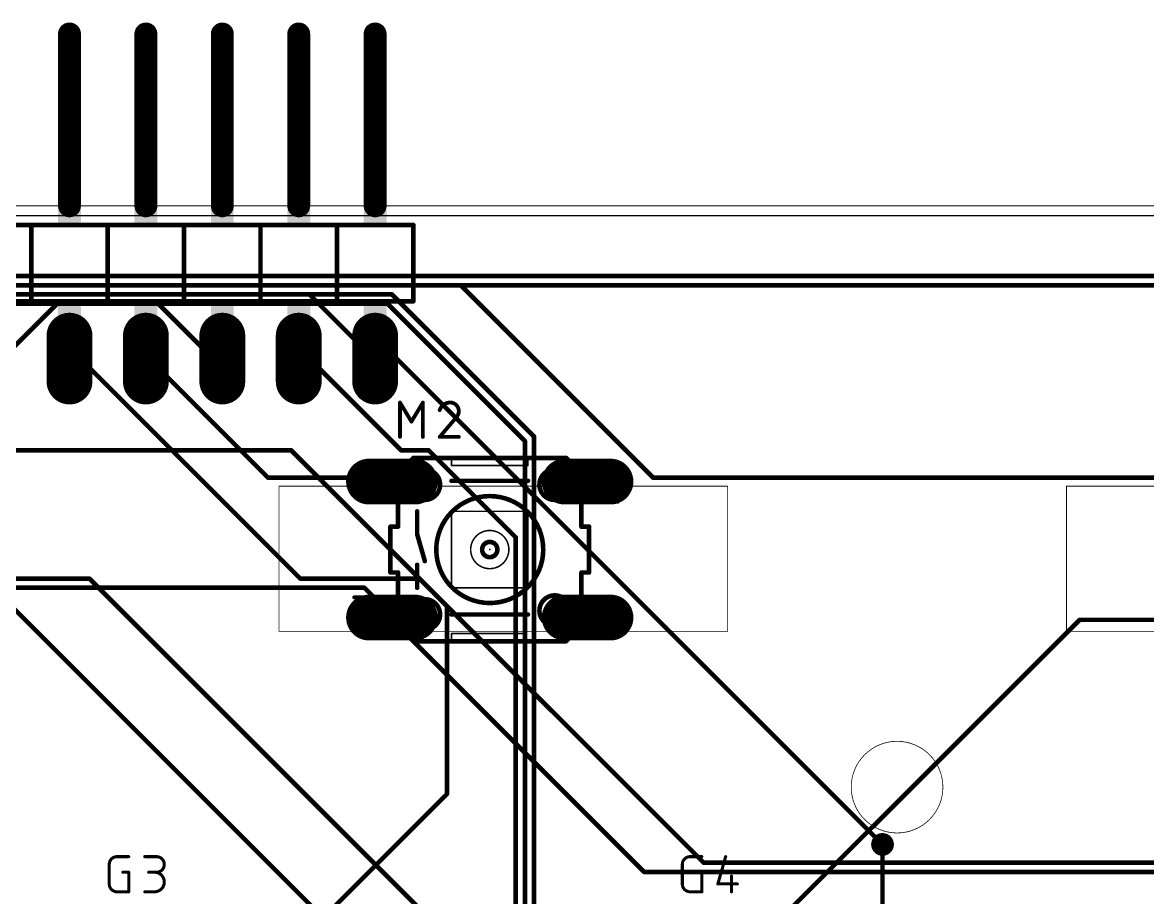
# Model space of a CAD drawing. Extents: x 8 to 150, y -13 to 106.
# Drawn here: x 50.51 to 87.9, y 77.33 to 106.43 of the extents above; entities that cross this region are included whole.
import ezdxf

# ---------------------------------------------------------------- set-up
doc = ezdxf.new("R2010")
doc.units = 0
for name, color, linetype in [('1', 22, 'CONTINUOUS'), ('16', 175, 'CONTINUOUS'), ('17', 82, 'CONTINUOUS'), ('18', 82, 'CONTINUOUS'), ('20', 30, 'CONTINUOUS'), ('21', 253, 'CONTINUOUS'), ('23', 7, 'CONTINUOUS'), ('25', 253, 'CONTINUOUS'), ('49', 253, 'CONTINUOUS'), ('51', 253, 'CONTINUOUS')]:
    doc.layers.add(name, color=color, linetype=linetype)

# ---------------------------------------------------------------- blocks, each defined once
blk = doc.blocks.new('RECT')
blk.add_solid([(-0.5, -0.5), (0.5, -0.5), (-0.5, 0.5), (0.5, 0.5)])
blk = doc.blocks.new('LONGP100')
at = {"const_width": 1}
blk.add_lwpolyline([(-0.5, 0), (0.5, 0)], dxfattribs=at)
at = {"const_width": 0.5}
for points in [[(-0.5, 0.25, 1), (-0.5, -0.25)], [(0.5, -0.25, 1), (0.5, 0.25)]]:
    blk.add_lwpolyline(points, format="xyb", dxfattribs=at)
blk = doc.blocks.new('ROUNDV')
at = {"const_width": 0.5}
blk.add_lwpolyline([(0, -0.25, 1), (0, 0.25, 1), (0, -0.25)], format="xyb", dxfattribs=at)

msp = doc.modelspace()

# ---------------------------------------------------------------- linework, layer by layer
at = {"layer": '1', "const_width": 0.1524}
for points in [[(29.2608, 97.9932), (135.3312, 97.9932)], [(29.4132, 97.6884), (65.0748, 97.6884)], [(65.0748, 97.6884), (71.4756, 91.2876)], [(62.7888, 97.3836), (39.3192, 97.3836)], [(67.5132, 92.6592), (62.7888, 97.3836)], [(51.6636, 97.0788), (49.8348, 95.25)], [(62.6364, 97.0788), (51.6636, 97.0788)], [(67.2084, 92.5068), (62.6364, 97.0788)], [(52.4256, 95.25), (52.07, 95.25)], [(59.7408, 87.9348), (52.4256, 95.25)], [(54.7116, 95.25), (54.61, 95.25)], [(54.7116, 95.25), (58.674, 91.2876)], [(60.0456, 95.25), (59.69, 95.25)], [(63.0936, 92.202), (60.0456, 95.25)], [(67.2084, 70.7136), (67.2084, 92.5068)], [(67.5132, 70.866), (67.5132, 92.6592)], [(64.008, 92.202), (63.0936, 92.202)], [(66.9036, 89.3064), (64.008, 92.202)], [(58.674, 91.2876), (62.7888, 91.2876)], [(62.7888, 91.2876), (62.7888, 91.1606)], [(71.4756, 91.2876), (89.4588, 91.2876)], [(66.9036, 70.5612), (66.9036, 89.3064)], [(63.7032, 87.9348), (59.7408, 87.9348)], [(64.6176, 87.0204), (63.7032, 87.9348)], [(61.8744, 87.63), (45.1104, 87.63)], [(62.7888, 86.7156), (61.8744, 87.63)], [(62.7888, 86.7156), (62.7888, 86.6394)], [(64.6176, 80.772), (64.6176, 87.0204)], [(85.6488, 86.5632), (72.2376, 73.152)], [(89.4588, 86.5632), (85.6488, 86.5632)], [(53.7972, 69.9516), (64.6176, 80.772)], [(79.0956, 77.1144), (79.0956, 79.0956)]]:
    msp.add_lwpolyline(points, dxfattribs=at)
at = {"layer": '1', "const_width": 0.0762}
for points in [[(65.1017, 97.7153, 1), (65.0479, 97.6615)], [(65.0748, 97.6503, 1), (65.0748, 97.7265)], [(62.8157, 97.4105, 1), (62.7619, 97.3567)], [(62.7888, 97.3455, 1), (62.7888, 97.4217)], [(51.6636, 97.1169, 1), (51.6636, 97.0407)], [(51.6905, 97.0519, 1), (51.6367, 97.1057)], [(62.6633, 97.1057, 1), (62.6095, 97.0519)], [(62.6364, 97.0407, 1), (62.6364, 97.1169)], [(52.07, 95.2881, 1), (52.07, 95.2119)], [(52.4525, 95.2769, 1), (52.3987, 95.2231)], [(52.4256, 95.2119, 1), (52.4256, 95.2881)], [(54.61, 95.2881, 1), (54.61, 95.2119)], [(54.7385, 95.2769, 1), (54.6847, 95.2231)], [(54.7116, 95.2119, 1), (54.7116, 95.2881)], [(59.69, 95.2881, 1), (59.69, 95.2119)], [(60.0725, 95.2769, 1), (60.0187, 95.2231)], [(60.0456, 95.2119, 1), (60.0456, 95.2881)], [(67.2465, 92.5068, 1), (67.1703, 92.5068)], [(67.1815, 92.4799, 1), (67.2353, 92.5337)], [(67.5513, 92.6592, 1), (67.4751, 92.6592)], [(67.4863, 92.6323, 1), (67.5401, 92.6861)], [(63.0936, 92.2401, 1), (63.0936, 92.1639)], [(63.0667, 92.1751, 1), (63.1205, 92.2289)], [(64.0349, 92.2289, 1), (63.9811, 92.1751)], [(64.008, 92.1639, 1), (64.008, 92.2401)], [(58.674, 91.3257, 1), (58.674, 91.2495)], [(58.6471, 91.2607, 1), (58.7009, 91.3145)], [(62.8269, 91.2876, 1), (62.7507, 91.2876)], [(62.7888, 91.2495, 1), (62.7888, 91.3257)], [(71.4756, 91.3257, 1), (71.4756, 91.2495)], [(71.4487, 91.2607, 1), (71.5025, 91.3145)], [(62.7507, 91.1606, 1), (62.8269, 91.1606)], [(66.9417, 89.3064, 1), (66.8655, 89.3064)], [(66.8767, 89.2795, 1), (66.9305, 89.3333)], [(59.7408, 87.9729, 1), (59.7408, 87.8967)], [(59.7139, 87.9079, 1), (59.7677, 87.9617)], [(63.7301, 87.9617, 1), (63.6763, 87.9079)], [(63.7032, 87.8967, 1), (63.7032, 87.9729)], [(61.9013, 87.6569, 1), (61.8475, 87.6031)], [(61.8744, 87.5919, 1), (61.8744, 87.6681)], [(62.8269, 86.7156, 1), (62.7507, 86.7156)], [(62.7619, 86.6887, 1), (62.8157, 86.7425)], [(64.6557, 87.0204, 1), (64.5795, 87.0204)], [(64.5907, 86.9935, 1), (64.6445, 87.0473)], [(62.7507, 86.6394, 1), (62.8269, 86.6394)], [(85.6488, 86.6013, 1), (85.6488, 86.5251)], [(85.6757, 86.5363, 1), (85.6219, 86.5901)], [(64.5795, 80.772, 1), (64.6557, 80.772)], [(64.6445, 80.7451, 1), (64.5907, 80.7989)], [(79.1337, 79.0956, 1), (79.0575, 79.0956)]]:
    msp.add_lwpolyline(points, format="xyb", dxfattribs=at)
at = {"layer": '16', "const_width": 0.1524}
for points in [[(23.9268, 97.6884), (118.4148, 97.6884)], [(60.0456, 97.3836), (24.0792, 97.3836)], [(62.1792, 95.25), (60.0456, 97.3836)], [(31.3944, 97.0788), (55.0164, 97.0788)], [(55.0164, 97.0788), (56.8452, 95.25)], [(56.8452, 95.25), (57.15, 95.25)], [(62.1792, 95.25), (62.23, 95.25)], [(62.9412, 95.25), (62.23, 95.25)], [(79.0956, 79.0956), (62.9412, 95.25)], [(59.436, 92.202), (45.2628, 92.202)], [(73.152, 78.486), (59.436, 92.202)], [(52.7304, 87.9348), (46.7868, 87.9348)], [(80.9244, 59.7408), (52.7304, 87.9348)], [(63.5, 73.66), (49.53, 87.63)], [(62.7888, 86.5632), (62.7888, 86.6394)], [(62.7888, 86.5632), (71.1708, 78.1812)], [(96.774, 78.486), (73.152, 78.486)], [(71.1708, 78.1812), (90.3732, 78.1812)]]:
    msp.add_lwpolyline(points, dxfattribs=at)
at = {"layer": '16', "const_width": 0.0762}
for points in [[(60.0725, 97.4105, 1), (60.0187, 97.3567)], [(60.0456, 97.3455, 1), (60.0456, 97.4217)], [(55.0433, 97.1057, 1), (54.9895, 97.0519)], [(55.0164, 97.0407, 1), (55.0164, 97.1169)], [(56.8452, 95.2881, 1), (56.8452, 95.2119)], [(56.8183, 95.2231, 1), (56.8721, 95.2769)], [(57.15, 95.2119, 1), (57.15, 95.2881)], [(62.1792, 95.2881, 1), (62.1792, 95.2119)], [(62.1523, 95.2231, 1), (62.2061, 95.2769)], [(62.23, 95.2881, 1), (62.23, 95.2119)], [(62.23, 95.2119, 1), (62.23, 95.2881)], [(62.9681, 95.2769, 1), (62.9143, 95.2231)], [(62.9412, 95.2119, 1), (62.9412, 95.2881)], [(59.4629, 92.2289, 1), (59.4091, 92.1751)], [(59.436, 92.1639, 1), (59.436, 92.2401)], [(52.7573, 87.9617, 1), (52.7035, 87.9079)], [(52.7304, 87.8967, 1), (52.7304, 87.9729)], [(62.8269, 86.6394, 1), (62.7507, 86.6394)], [(62.7507, 86.5632, 1), (62.8269, 86.5632)], [(62.8157, 86.5901, 1), (62.7619, 86.5363)], [(79.0687, 79.0687, 1), (79.1225, 79.1225)], [(73.152, 78.5241, 1), (73.152, 78.4479)], [(73.1251, 78.4591, 1), (73.1789, 78.5129)], [(71.1708, 78.2193, 1), (71.1708, 78.1431)], [(71.1439, 78.1543, 1), (71.1977, 78.2081)]]:
    msp.add_lwpolyline(points, format="xyb", dxfattribs=at)
at = {"layer": '20', "const_width": 0.025}
msp.add_lwpolyline([(147.988, 100.33), (11.1709, 100.33)], dxfattribs=at)
at = {"layer": '21'}
for points, const_width in [([(52.07, 106.045), (52.07, 100.33)], 0.762), ([(54.61, 106.045), (54.61, 100.33)], 0.762), ([(57.15, 106.045), (57.15, 100.33)], 0.762), ([(59.69, 106.045), (59.69, 100.33)], 0.762), ([(62.23, 106.045), (62.23, 100.33)], 0.762), ([(50.8, 99.695), (48.26, 99.695)], 0.1524), ([(50.8, 97.155), (50.8, 99.695)], 0.1524), ([(53.34, 99.695), (50.8, 99.695)], 0.1524), ([(53.34, 97.155), (53.34, 99.695)], 0.1524), ([(55.88, 99.695), (53.34, 99.695)], 0.1524), ([(55.88, 97.155), (55.88, 99.695)], 0.1524), ([(58.42, 99.695), (55.88, 99.695)], 0.1524), ([(58.42, 97.155), (58.42, 99.695)], 0.1524), ([(60.96, 99.695), (58.42, 99.695)], 0.1524), ([(60.96, 97.155), (60.96, 99.695)], 0.1524), ([(63.5, 99.695), (60.96, 99.695)], 0.1524), ([(63.5, 97.155), (63.5, 99.695)], 0.1524), ([(48.26, 97.155), (50.8, 97.155)], 0.1524), ([(50.8, 97.155), (53.34, 97.155)], 0.1524), ([(53.34, 97.155), (55.88, 97.155)], 0.1524), ([(55.88, 97.155), (58.42, 97.155)], 0.1524), ([(58.42, 97.155), (60.96, 97.155)], 0.1524), ([(60.96, 97.155), (63.5, 97.155)], 0.1524), ([(64.77, 91.948), (63.881, 91.948)], 0.1524), ([(67.31, 91.948), (64.77, 91.948)], 0.1524), ([(68.199, 91.948), (67.31, 91.948)], 0.1524), ([(64.77, 91.948), (64.77, 91.694)], 0.0508), ([(67.31, 91.694), (64.77, 91.694)], 0.0508), ([(67.31, 91.694), (67.31, 91.948)], 0.0508), ([(62.992, 89.662), (62.992, 89.916)], 0.1524), ([(69.088, 89.662), (69.088, 89.916)], 0.1524), ([(62.738, 89.662), (62.992, 89.662)], 0.1524), ([(62.738, 89.662), (62.738, 88.138)], 0.1524), ([(69.088, 89.662), (69.342, 89.662)], 0.1524), ([(69.342, 88.138), (69.342, 89.662)], 0.1524), ([(62.992, 88.138), (62.738, 88.138)], 0.1524), ([(62.992, 88.138), (62.992, 87.884)], 0.1524), ([(69.342, 88.138), (69.088, 88.138)], 0.1524), ([(69.088, 88.138), (69.088, 87.884)], 0.1524), ([(67.183, 86.106), (64.77, 86.106)], 0.0508), ([(64.77, 86.106), (64.77, 85.852)], 0.0508), ([(67.183, 86.106), (67.183, 85.852)], 0.0508), ([(63.881, 85.852), (64.77, 85.852)], 0.1524), ([(64.77, 85.852), (67.183, 85.852)], 0.1524), ([(67.183, 85.852), (68.199, 85.852)], 0.1524)]:
    msp.add_lwpolyline(points, dxfattribs=dict(at, const_width=const_width))
for points, const_width in [([(52.2605, 106.045, 1), (51.8795, 106.045)], 0.381), ([(54.8005, 106.045, 1), (54.4195, 106.045)], 0.381), ([(57.3405, 106.045, 1), (56.9595, 106.045)], 0.381), ([(59.8805, 106.045, 1), (59.4995, 106.045)], 0.381), ([(62.4205, 106.045, 1), (62.0395, 106.045)], 0.381), ([(51.8795, 100.33, 1), (52.2605, 100.33)], 0.381), ([(54.4195, 100.33, 1), (54.8005, 100.33)], 0.381), ([(56.9595, 100.33, 1), (57.3405, 100.33)], 0.381), ([(59.4995, 100.33, 1), (59.8805, 100.33)], 0.381), ([(62.0395, 100.33, 1), (62.4205, 100.33)], 0.381), ([(50.8381, 99.695, 1), (50.7619, 99.695)], 0.0762), ([(50.8, 99.7331, 1), (50.8, 99.6569)], 0.0762), ([(50.8, 99.6569, 1), (50.8, 99.7331)], 0.0762), ([(53.3781, 99.695, 1), (53.3019, 99.695)], 0.0762), ([(53.34, 99.7331, 1), (53.34, 99.6569)], 0.0762), ([(53.34, 99.6569, 1), (53.34, 99.7331)], 0.0762), ([(55.9181, 99.695, 1), (55.8419, 99.695)], 0.0762), ([(55.88, 99.7331, 1), (55.88, 99.6569)], 0.0762), ([(55.88, 99.6569, 1), (55.88, 99.7331)], 0.0762), ([(58.4581, 99.695, 1), (58.3819, 99.695)], 0.0762), ([(58.42, 99.7331, 1), (58.42, 99.6569)], 0.0762), ([(58.42, 99.6569, 1), (58.42, 99.7331)], 0.0762), ([(60.9981, 99.695, 1), (60.9219, 99.695)], 0.0762), ([(60.96, 99.7331, 1), (60.96, 99.6569)], 0.0762), ([(60.96, 99.6569, 1), (60.96, 99.7331)], 0.0762), ([(63.5381, 99.695, 1), (63.4619, 99.695)], 0.0762), ([(63.5, 99.6569, 1), (63.5, 99.7331)], 0.0762), ([(50.8, 97.1931, 1), (50.8, 97.1169)], 0.0762), ([(50.8, 97.1169, 1), (50.8, 97.1931)], 0.0762), ([(53.34, 97.1931, 1), (53.34, 97.1169)], 0.0762), ([(53.34, 97.1169, 1), (53.34, 97.1931)], 0.0762), ([(55.88, 97.1931, 1), (55.88, 97.1169)], 0.0762), ([(55.88, 97.1169, 1), (55.88, 97.1931)], 0.0762), ([(58.42, 97.1931, 1), (58.42, 97.1169)], 0.0762), ([(58.42, 97.1169, 1), (58.42, 97.1931)], 0.0762), ([(60.96, 97.1931, 1), (60.96, 97.1169)], 0.0762), ([(60.96, 97.1169, 1), (60.96, 97.1931)], 0.0762), ([(63.5, 97.1169, 1), (63.5, 97.1931)], 0.0762), ([(50.7619, 97.155, 1), (50.8381, 97.155)], 0.0762), ([(53.3019, 97.155, 1), (53.3781, 97.155)], 0.0762), ([(55.8419, 97.155, 1), (55.9181, 97.155)], 0.0762), ([(58.3819, 97.155, 1), (58.4581, 97.155)], 0.0762), ([(60.9219, 97.155, 1), (60.9981, 97.155)], 0.0762), ([(63.4619, 97.155, 1), (63.5381, 97.155)], 0.0762), ([(63.881, 91.9861, 1), (63.881, 91.9099)], 0.0762), ([(64.77, 91.9861, 1), (64.77, 91.9099)], 0.0762), ([(64.77, 91.9099, 1), (64.77, 91.9861)], 0.0762), ([(67.31, 91.9861, 1), (67.31, 91.9099)], 0.0762), ([(67.31, 91.9099, 1), (67.31, 91.9861)], 0.0762), ([(68.199, 91.9099, 1), (68.199, 91.9861)], 0.0762), ([(64.7827, 91.948, 1), (64.7573, 91.948)], 0.0254), ([(64.77, 91.7067, 1), (64.77, 91.6813)], 0.0254), ([(64.7573, 91.694, 1), (64.7827, 91.694)], 0.0254), ([(67.3227, 91.948, 1), (67.2973, 91.948)], 0.0254), ([(67.2973, 91.694, 1), (67.3227, 91.694)], 0.0254), ([(67.31, 91.6813, 1), (67.31, 91.7067)], 0.0254), ([(66.04, 87.122, 1), (66.04, 90.678, 1), (66.04, 87.122)], 0.1524), ([(63.0301, 89.916, 1), (62.9539, 89.916)], 0.0762), ([(69.1261, 89.916, 1), (69.0499, 89.916)], 0.0762), ([(62.738, 89.7001, 1), (62.738, 89.6239)], 0.0762), ([(62.7761, 89.662, 1), (62.6999, 89.662)], 0.0762), ([(62.9539, 89.662, 1), (63.0301, 89.662)], 0.0762), ([(62.992, 89.6239, 1), (62.992, 89.7001)], 0.0762), ([(69.088, 89.7001, 1), (69.088, 89.6239)], 0.0762), ([(69.0499, 89.662, 1), (69.1261, 89.662)], 0.0762), ([(69.3801, 89.662, 1), (69.3039, 89.662)], 0.0762), ([(69.342, 89.6239, 1), (69.342, 89.7001)], 0.0762), ([(66.04, 88.646, 1), (66.04, 89.154, 1), (66.04, 88.646)], 0.1524), ([(62.738, 88.1761, 1), (62.738, 88.0999)], 0.0762), ([(62.6999, 88.138, 1), (62.7761, 88.138)], 0.0762), ([(63.0301, 88.138, 1), (62.9539, 88.138)], 0.0762), ([(62.9539, 87.884, 1), (63.0301, 87.884)], 0.0762), ([(62.992, 88.0999, 1), (62.992, 88.1761)], 0.0762), ([(69.088, 88.1761, 1), (69.088, 88.0999)], 0.0762), ([(69.1261, 88.138, 1), (69.0499, 88.138)], 0.0762), ([(69.0499, 87.884, 1), (69.1261, 87.884)], 0.0762), ([(69.3039, 88.138, 1), (69.3801, 88.138)], 0.0762), ([(69.342, 88.0999, 1), (69.342, 88.1761)], 0.0762), ([(64.77, 86.1187, 1), (64.77, 86.0933)], 0.0254), ([(64.7827, 86.106, 1), (64.7573, 86.106)], 0.0254), ([(67.1957, 86.106, 1), (67.1703, 86.106)], 0.0254), ([(67.183, 86.0933, 1), (67.183, 86.1187)], 0.0254), ([(63.881, 85.8901, 1), (63.881, 85.8139)], 0.0762), ([(64.77, 85.8901, 1), (64.77, 85.8139)], 0.0762), ([(64.77, 85.8139, 1), (64.77, 85.8901)], 0.0762), ([(64.7573, 85.852, 1), (64.7827, 85.852)], 0.0254), ([(67.183, 85.8901, 1), (67.183, 85.8139)], 0.0762), ([(67.183, 85.8139, 1), (67.183, 85.8901)], 0.0762), ([(67.1703, 85.852, 1), (67.1957, 85.852)], 0.0254), ([(68.199, 85.8139, 1), (68.199, 85.8901)], 0.0762)]:
    msp.add_lwpolyline(points, format="xyb", dxfattribs=dict(at, const_width=const_width))
at = {"layer": '23'}
msp.add_point((66.04, 88.9), dxfattribs=at)
at = {"layer": '25'}
for points, const_width in [([(63.0873, 93.7895, 1), (63.0237, 93.7895)], 0.0635), ([(63.0827, 93.8058, 1), (63.0283, 93.7732)], 0.0635), ([(63.8493, 93.7895, 1), (63.7858, 93.7895)], 0.0635), ([(63.8447, 93.7732, 1), (63.7903, 93.8058)], 0.0635), ([(64.7255, 93.7895, 0.3252), (64.3763, 93.5355)], 0.127), ([(64.3461, 93.5453, 1), (64.4065, 93.5257)], 0.0635), ([(65.0113, 93.5038, 0.4142), (64.7255, 93.7895)], 0.127), ([(64.7255, 93.8213, 1), (64.7255, 93.7578)], 0.0635), ([(64.7255, 93.7578, 1), (64.7256, 93.8213)], 0.0635), ([(64.916, 93.2815, 0.2053), (65.0113, 93.5038)], 0.127), ([(65.043, 93.5038, 1), (64.9796, 93.5037)], 0.0635), ([(64.9796, 93.5038, 1), (65.0431, 93.5038)], 0.0635), ([(63.4093, 93.1708, 1), (63.4637, 93.1382)], 0.0635), ([(63.4093, 93.1382, 1), (63.4637, 93.1708)], 0.0635), ([(64.8942, 93.3045, 1), (64.9379, 93.2585)], 0.0635), ([(64.9402, 93.2609, 1), (64.8919, 93.3021)], 0.0635), ([(63.0237, 92.6465, 1), (63.0873, 92.6465)], 0.0635), ([(63.7858, 92.6465, 1), (63.8493, 92.6465)], 0.0635), ([(64.3763, 92.6783, 1), (64.3763, 92.6148)], 0.0635), ([(64.3521, 92.6671, 1), (64.4005, 92.6259)], 0.0635), ([(65.0113, 92.6148, 1), (65.0113, 92.6783)], 0.0635), ([(53.6504, 78.6892, 0.4142), (53.3908, 78.4296)], 0.1016), ([(53.6504, 78.7146, 1), (53.6504, 78.6638)], 0.0508), ([(53.6504, 78.6638, 1), (53.6504, 78.7146)], 0.0508), ([(54.0399, 78.6638, 1), (54.0399, 78.7146)], 0.0508), ([(54.5719, 78.7146, 1), (54.5719, 78.6638)], 0.0508), ([(54.9614, 78.1699, 1), (54.9614, 78.6892)], 0.1016), ([(54.9614, 78.7146, 1), (54.9614, 78.6638)], 0.0508), ([(54.9614, 78.6638, 1), (54.9614, 78.7146)], 0.0508), ([(72.7004, 78.6892, 0.4142), (72.4408, 78.4296)], 0.1016), ([(72.7004, 78.7146, 1), (72.7004, 78.6638)], 0.0508), ([(72.7004, 78.6638, 1), (72.7004, 78.7146)], 0.0508), ([(73.0899, 78.6638, 1), (73.0899, 78.7146)], 0.0508), ([(73.906, 78.6822, 1), (73.8571, 78.6962)], 0.0508), ([(53.4162, 78.4296, 1), (53.3654, 78.4296)], 0.0508), ([(53.3654, 78.4296, 1), (53.4162, 78.4296)], 0.0508), ([(53.8452, 78.1953, 1), (53.8452, 78.1445)], 0.0508), ([(54.0653, 78.1699, 1), (54.0145, 78.1699)], 0.0508), ([(54.0399, 78.1445, 1), (54.0399, 78.1953)], 0.0508), ([(54.7017, 78.1953, 1), (54.7017, 78.1445)], 0.0508), ([(54.8965, 77.5208, 1), (54.8965, 78.1699)], 0.1016), ([(54.8965, 78.1953, 1), (54.8965, 78.1445)], 0.0508), ([(54.9614, 78.1953, 1), (54.9614, 78.1445)], 0.0508), ([(54.9614, 78.1445, 1), (54.9614, 78.1953)], 0.0508), ([(72.4662, 78.4296, 1), (72.4154, 78.4296)], 0.0508), ([(72.4154, 78.4296, 1), (72.4662, 78.4296)], 0.0508), ([(72.8952, 78.1953, 1), (72.8952, 78.1445)], 0.0508), ([(73.1153, 78.1699, 1), (73.0645, 78.1699)], 0.0508), ([(73.0899, 78.1445, 1), (73.0899, 78.1953)], 0.0508), ([(53.3908, 77.7804, 0.4142), (53.6504, 77.5208)], 0.1016), ([(53.4162, 77.7804, 1), (53.3654, 77.7804)], 0.0508), ([(53.3654, 77.7804, 1), (53.4162, 77.7804)], 0.0508), ([(72.4408, 77.7804, 0.4142), (72.7004, 77.5208)], 0.1016), ([(72.4662, 77.7804, 1), (72.4154, 77.7804)], 0.0508), ([(72.4154, 77.7804, 1), (72.4662, 77.7804)], 0.0508), ([(73.6219, 77.8058, 1), (73.6219, 77.755)], 0.0508), ([(73.5975, 77.7874, 1), (73.6463, 77.7735)], 0.0508), ([(74.1017, 78.0401, 1), (74.0509, 78.0401)], 0.0508), ([(74.271, 77.755, 1), (74.271, 77.8058)], 0.0508), ([(53.6504, 77.5462, 1), (53.6504, 77.4954)], 0.0508), ([(53.6504, 77.4954, 1), (53.6504, 77.5462)], 0.0508), ([(54.0145, 77.5208, 1), (54.0653, 77.5208)], 0.0508), ([(54.0399, 77.4954, 1), (54.0399, 77.5462)], 0.0508), ([(54.5719, 77.5462, 1), (54.5719, 77.4954)], 0.0508), ([(54.8965, 77.5462, 1), (54.8965, 77.4954)], 0.0508), ([(54.8965, 77.4954, 1), (54.8965, 77.5462)], 0.0508), ([(72.7004, 77.5462, 1), (72.7004, 77.4954)], 0.0508), ([(72.7004, 77.4954, 1), (72.7004, 77.5462)], 0.0508), ([(73.0645, 77.5208, 1), (73.1153, 77.5208)], 0.0508), ([(73.0899, 77.4954, 1), (73.0899, 77.5462)], 0.0508), ([(74.0509, 77.5208, 1), (74.1017, 77.5208)], 0.0508)]:
    msp.add_lwpolyline(points, format="xyb", dxfattribs=dict(at, const_width=const_width))
for points, const_width in [([(63.0555, 92.6465), (63.0555, 93.7895)], 0.127), ([(63.0555, 93.7895), (63.4365, 93.1545)], 0.127), ([(63.4365, 93.1545), (63.8175, 93.7895)], 0.127), ([(63.8175, 93.7895), (63.8175, 92.6465)], 0.127), ([(64.916, 93.2815), (64.3763, 92.6465)], 0.127), ([(64.3763, 92.6465), (65.0113, 92.6465)], 0.127), ([(53.6504, 78.6892), (54.0399, 78.6892)], 0.1016), ([(54.5719, 78.6892), (54.9614, 78.6892)], 0.1016), ([(72.7004, 78.6892), (73.0899, 78.6892)], 0.1016), ([(73.8815, 78.6892), (73.6219, 77.7804)], 0.1016), ([(53.3908, 77.7804), (53.3908, 78.4296)], 0.1016), ([(53.8452, 78.1699), (54.0399, 78.1699)], 0.1016), ([(54.0399, 78.1699), (54.0399, 77.5208)], 0.1016), ([(54.9614, 78.1699), (54.7017, 78.1699)], 0.1016), ([(72.4408, 77.7804), (72.4408, 78.4296)], 0.1016), ([(72.8952, 78.1699), (73.0899, 78.1699)], 0.1016), ([(73.0899, 78.1699), (73.0899, 77.5208)], 0.1016), ([(73.6219, 77.7804), (74.271, 77.7804)], 0.1016), ([(74.0763, 78.0401), (74.0763, 77.5208)], 0.1016), ([(54.0399, 77.5208), (53.6504, 77.5208)], 0.1016), ([(54.5719, 77.5208), (54.8965, 77.5208)], 0.1016), ([(73.0899, 77.5208), (72.7004, 77.5208)], 0.1016)]:
    msp.add_lwpolyline(points, dxfattribs=dict(at, const_width=const_width))
at = {"layer": '49'}
msp.add_line((149.84, 100), (7.62, 100), dxfattribs=at)
at = {"layer": '49', "const_width": 0.025}
for points in [[(59.0372, 86.1822), (59.0372, 91.0082)], [(59.0372, 91.0082), (73.947, 91.0082)], [(73.947, 91.0082), (73.947, 86.1822)], [(85.2119, 86.1822), (85.2119, 91.0082)], [(85.2119, 91.0082), (100.1217, 91.0082)], [(73.947, 86.1822), (59.0372, 86.1822)], [(100.1217, 86.1822), (85.2119, 86.1822)]]:
    msp.add_lwpolyline(points, dxfattribs=at)
at = {"layer": '49'}
for points, const_width in [([(59.0435, 91.0082, 1), (59.031, 91.0082)], 0.0125), ([(59.0372, 91.0144, 1), (59.0372, 91.002)], 0.0125), ([(73.9533, 91.0082, 1), (73.9408, 91.0082)], 0.0125), ([(73.947, 91.002, 1), (73.947, 91.0144)], 0.0125), ([(85.2182, 91.0082, 1), (85.2057, 91.0082)], 0.0125), ([(85.2119, 91.0144, 1), (85.2119, 91.002)], 0.0125), ([(59.0372, 86.1885, 1), (59.0372, 86.176)], 0.0125), ([(59.031, 86.1822, 1), (59.0435, 86.1822)], 0.0125), ([(73.9408, 86.1822, 1), (73.9533, 86.1822)], 0.0125), ([(73.947, 86.176, 1), (73.947, 86.1885)], 0.0125), ([(85.2119, 86.1885, 1), (85.2119, 86.176)], 0.0125), ([(85.2057, 86.1822, 1), (85.2182, 86.1822)], 0.0125), ([(79.5795, 79.4766, 1), (79.5795, 82.5246, 1), (79.5795, 79.4766)], 0.025)]:
    msp.add_lwpolyline(points, format="xyb", dxfattribs=dict(at, const_width=const_width))
at = {"layer": '51'}
for points, const_width in [([(63.5, 91.948), (62.992, 91.44)], 0.1524), ([(63.5, 91.948), (63.881, 91.948)], 0.1524), ([(68.58, 91.948), (68.199, 91.948)], 0.1524), ([(69.088, 91.44), (68.58, 91.948)], 0.1524), ([(61.7855, 91.5035), (62.103, 91.7575)], 0.127), ([(62.103, 91.7575), (62.103, 90.6145)], 0.127), ([(62.992, 91.44), (62.992, 89.916)], 0.1524), ([(67.31, 91.186), (64.77, 91.186)], 0.1524), ([(69.088, 89.916), (69.088, 91.44)], 0.1524), ([(70.1993, 91.1225), (69.6595, 90.4875)], 0.127), ([(61.7855, 90.6145), (62.4205, 90.6145)], 0.127), ([(69.6595, 90.4875), (70.2945, 90.4875)], 0.127), ([(63.627, 90.17), (63.627, 89.408)], 0.1524), ([(64.77, 90.17), (64.77, 87.63)], 0.0508), ([(64.77, 90.17), (67.31, 90.17)], 0.0508), ([(67.31, 87.63), (67.31, 90.17)], 0.0508), ([(63.627, 89.408), (63.881, 88.519)], 0.1524), ([(63.627, 88.392), (63.627, 87.63)], 0.1524), ([(62.992, 86.36), (62.992, 87.884)], 0.1524), ([(69.088, 86.36), (69.088, 87.884)], 0.1524), ([(67.31, 87.63), (64.77, 87.63)], 0.0508), ([(61.5315, 87.3125), (61.9125, 87.3125)], 0.127), ([(69.9135, 87.3125), (69.6595, 86.4235)], 0.127), ([(61.9125, 86.8045), (61.6585, 86.8045)], 0.127), ([(64.77, 86.741), (67.31, 86.741)], 0.1524), ([(63.5, 85.852), (62.992, 86.36)], 0.1524), ([(68.58, 85.852), (69.088, 86.36)], 0.1524), ([(69.6595, 86.4235), (70.2945, 86.4235)], 0.127), ([(70.104, 86.6775), (70.104, 86.1695)], 0.127), ([(61.5315, 86.1695), (61.849, 86.1695)], 0.127), ([(63.5, 85.852), (63.881, 85.852)], 0.1524), ([(68.58, 85.852), (68.199, 85.852)], 0.1524)]:
    msp.add_lwpolyline(points, dxfattribs=dict(at, const_width=const_width))
for points, const_width in [([(63.5, 91.9861, 1), (63.5, 91.9099)], 0.0762), ([(63.5269, 91.9211, 1), (63.4731, 91.9749)], 0.0762), ([(63.881, 91.9099, 1), (63.881, 91.9861)], 0.0762), ([(68.199, 91.9861, 1), (68.199, 91.9099)], 0.0762), ([(68.6069, 91.9749, 1), (68.5531, 91.9211)], 0.0762), ([(68.58, 91.9099, 1), (68.58, 91.9861)], 0.0762), ([(62.1348, 91.7575, 1), (62.0712, 91.7575)], 0.0635), ([(62.1228, 91.7327, 1), (62.0832, 91.7823)], 0.0635), ([(63.881, 90.551, 1), (63.881, 91.567, 1), (63.881, 90.551)], 0.1524), ([(68.199, 90.551, 1), (68.199, 91.567, 1), (68.199, 90.551)], 0.1524), ([(70.0088, 91.6305, 0.3252), (69.6595, 91.3765)], 0.127), ([(70.0088, 91.6623, 1), (70.0088, 91.5987)], 0.0635), ([(70.2945, 91.3448, 0.4142), (70.0088, 91.6305)], 0.127), ([(70.0087, 91.5987, 1), (70.0088, 91.6623)], 0.0635), ([(61.7657, 91.5283, 1), (61.8053, 91.4787)], 0.0635), ([(63.0301, 91.44, 1), (62.9539, 91.44)], 0.0762), ([(62.9651, 91.4669, 1), (63.0189, 91.4131)], 0.0762), ([(64.77, 91.2241, 1), (64.77, 91.1479)], 0.0762), ([(67.31, 91.1479, 1), (67.31, 91.2241)], 0.0762), ([(69.1261, 91.44, 1), (69.0499, 91.44)], 0.0762), ([(69.0611, 91.4131, 1), (69.1149, 91.4669)], 0.0762), ([(69.6293, 91.3863, 1), (69.6897, 91.3667)], 0.0635), ([(70.1993, 91.1225, 0.2053), (70.2945, 91.3448)], 0.127), ([(70.2627, 91.3448, 1), (70.3263, 91.3448)], 0.0635), ([(70.3262, 91.3448, 1), (70.2628, 91.3447)], 0.0635), ([(70.1774, 91.1455, 1), (70.2211, 91.0995)], 0.0635), ([(70.2234, 91.1019, 1), (70.1751, 91.1431)], 0.0635), ([(61.7855, 90.6463, 1), (61.7855, 90.5828)], 0.0635), ([(62.0712, 90.6145, 1), (62.1348, 90.6145)], 0.0635), ([(62.4205, 90.5828, 1), (62.4205, 90.6463)], 0.0635), ([(69.6595, 90.5193, 1), (69.6595, 90.4558)], 0.0635), ([(69.6353, 90.5081, 1), (69.6837, 90.4669)], 0.0635), ([(70.2945, 90.4558, 1), (70.2945, 90.5193)], 0.0635), ([(63.6651, 90.17, 1), (63.5889, 90.17)], 0.0762), ([(64.7827, 90.17, 1), (64.7573, 90.17)], 0.0254), ([(64.77, 90.1827, 1), (64.77, 90.1573)], 0.0254), ([(67.3227, 90.17, 1), (67.2973, 90.17)], 0.0254), ([(67.31, 90.1573, 1), (67.31, 90.1827)], 0.0254), ([(62.9539, 89.916, 1), (63.0301, 89.916)], 0.0762), ([(69.0499, 89.916, 1), (69.1261, 89.916)], 0.0762), ([(63.6636, 89.4185, 1), (63.5904, 89.3975)], 0.0762), ([(63.5889, 89.408, 1), (63.6651, 89.408)], 0.0762), ([(66.04, 88.265, 1), (66.04, 89.535, 1), (66.04, 88.265)], 0.0508), ([(63.6651, 88.392, 1), (63.5889, 88.392)], 0.0762), ([(63.8444, 88.5085, 1), (63.9176, 88.5295)], 0.0762), ([(63.0301, 87.884, 1), (62.9539, 87.884)], 0.0762), ([(69.1261, 87.884, 1), (69.0499, 87.884)], 0.0762), ([(63.5889, 87.63, 1), (63.6651, 87.63)], 0.0762), ([(64.77, 87.6427, 1), (64.77, 87.6173)], 0.0254), ([(64.7573, 87.63, 1), (64.7827, 87.63)], 0.0254), ([(67.2973, 87.63, 1), (67.3227, 87.63)], 0.0254), ([(67.31, 87.6173, 1), (67.31, 87.6427)], 0.0254), ([(61.5315, 87.3443, 1), (61.5315, 87.2807)], 0.0635), ([(61.9125, 87.3443, 1), (61.9125, 87.2807)], 0.0635), ([(61.9125, 86.8045, 1), (61.9125, 87.3125)], 0.127), ([(61.9125, 87.2807, 1), (61.9125, 87.3443)], 0.0635), ([(63.881, 86.233, 1), (63.881, 87.249, 1), (63.881, 86.233)], 0.1524), ([(68.199, 86.36, 1), (68.199, 87.376, 1), (68.199, 86.36)], 0.1524), ([(69.944, 87.3038, 1), (69.883, 87.3212)], 0.0635), ([(61.6585, 86.8363, 1), (61.6585, 86.7728)], 0.0635), ([(61.849, 86.1695, 1), (61.849, 86.8045)], 0.127), ([(61.849, 86.8363, 1), (61.849, 86.7728)], 0.0635), ([(61.9125, 86.8363, 1), (61.9125, 86.7728)], 0.0635), ([(61.9125, 86.7728, 1), (61.9125, 86.8363)], 0.0635), ([(64.77, 86.7791, 1), (64.77, 86.7029)], 0.0762), ([(67.31, 86.7029, 1), (67.31, 86.7791)], 0.0762), ([(62.9539, 86.36, 1), (63.0301, 86.36)], 0.0762), ([(63.0189, 86.3869, 1), (62.9651, 86.3331)], 0.0762), ([(69.0499, 86.36, 1), (69.1261, 86.36)], 0.0762), ([(69.1149, 86.3331, 1), (69.0611, 86.3869)], 0.0762), ([(69.6595, 86.4553, 1), (69.6595, 86.3918)], 0.0635), ([(69.629, 86.4322, 1), (69.69, 86.4148)], 0.0635), ([(70.1358, 86.6775, 1), (70.0722, 86.6775)], 0.0635), ([(70.2945, 86.3918, 1), (70.2945, 86.4553)], 0.0635), ([(61.5315, 86.2013, 1), (61.5315, 86.1377)], 0.0635), ([(61.849, 86.2013, 1), (61.849, 86.1377)], 0.0635), ([(61.849, 86.1377, 1), (61.849, 86.2013)], 0.0635), ([(70.0722, 86.1695, 1), (70.1358, 86.1695)], 0.0635), ([(63.5, 85.8901, 1), (63.5, 85.8139)], 0.0762), ([(63.4731, 85.8251, 1), (63.5269, 85.8789)], 0.0762), ([(63.881, 85.8139, 1), (63.881, 85.8901)], 0.0762), ([(68.199, 85.8901, 1), (68.199, 85.8139)], 0.0762), ([(68.5531, 85.8789, 1), (68.6069, 85.8251)], 0.0762), ([(68.58, 85.8139, 1), (68.58, 85.8901)], 0.0762)]:
    msp.add_lwpolyline(points, format="xyb", dxfattribs=dict(at, const_width=const_width))

# ---------------------------------------------------------------- block references
at = {"layer": '17', "xscale": 1.524, "yscale": 1.524, "rotation": 90}
for p in [(52.07, 95.25), (52.07, 95.25), (54.61, 95.25), (54.61, 95.25), (57.15, 95.25), (57.15, 95.25), (59.69, 95.25), (59.69, 95.25), (62.23, 95.25), (62.23, 95.25)]:
    msp.add_blockref('LONGP100', p, dxfattribs=at)
at = {"layer": '17', "xscale": 1.524, "yscale": 1.524}
for p in [(62.7888, 91.1606), (62.7888, 91.1606), (69.2912, 91.1606), (69.2912, 91.1606), (62.7888, 86.6394), (62.7888, 86.6394), (69.2912, 86.6394), (69.2912, 86.6394)]:
    msp.add_blockref('LONGP100', p, dxfattribs=at)
at = {"layer": '18', "xscale": 0.7564, "yscale": 0.7564}
msp.add_blockref('ROUNDV', (79.0956, 79.0956), dxfattribs=at)
msp.add_blockref('ROUNDV', (79.0956, 79.0956), dxfattribs=at)
at = {"layer": '21', "xscale": 0.762}
for p, yscale in [((52.07, 99.949), 0.508), ((54.61, 99.949), 0.508), ((57.15, 99.949), 0.508), ((59.69, 99.949), 0.508), ((62.23, 99.949), 0.508), ((52.07, 96.647), 1.016), ((54.61, 96.647), 1.016), ((57.15, 96.647), 1.016), ((59.69, 96.647), 1.016), ((62.23, 96.647), 1.016)]:
    msp.add_blockref('RECT', p, dxfattribs=dict(at, yscale=yscale))

doc.saveas('drawing.dxf')
